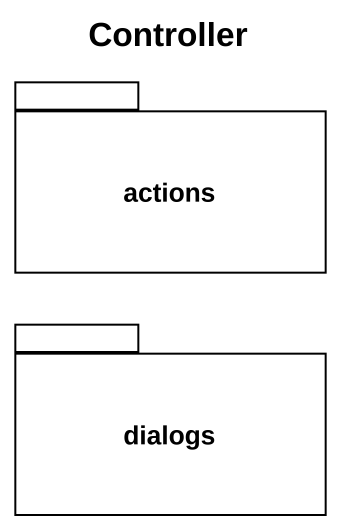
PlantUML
@startuml
title Controller
package actions {
}
package dialogs {
}
@enduml
